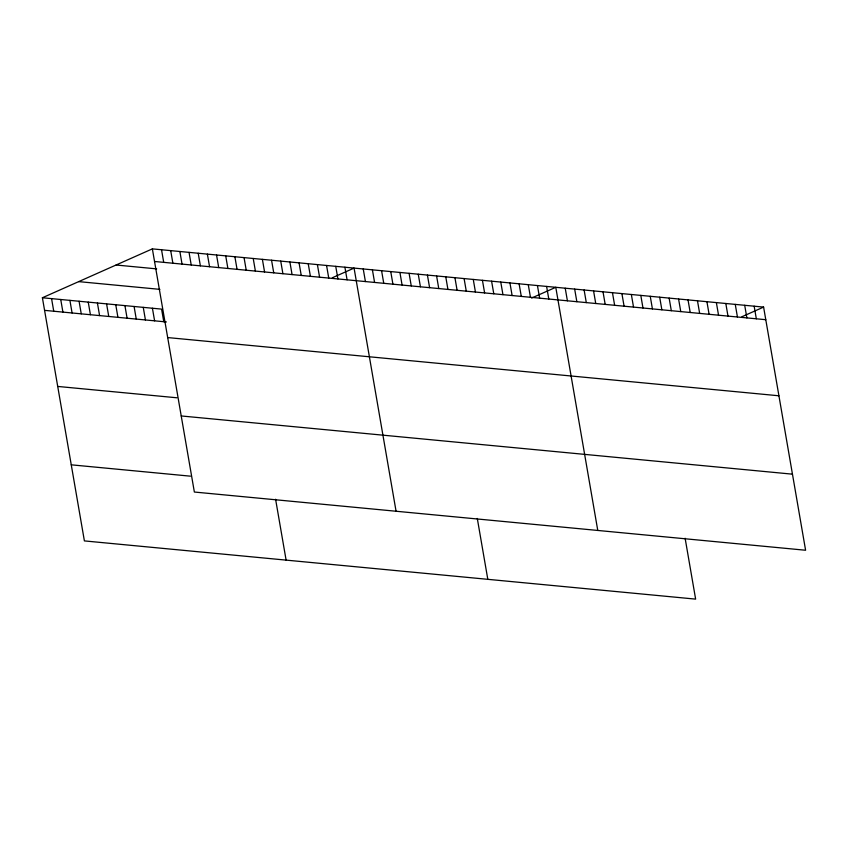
<?xml version="1.0" encoding="UTF-8"?>
<svg xmlns="http://www.w3.org/2000/svg" width="848" height="848" viewBox="0 0 848 848"><rect width="100%" height="100%" fill="white"/><g stroke="black" fill="none" stroke-linecap="round" stroke-linejoin="round"><path stroke-width="1.27" d="M685.12 538.257L695.636 599.123L84.397 540.907L42.4 297.754L152.364 248.877L763.603 307.093L805.6 550.246L194.362 492.031L152.364 248.877M332.299 277.773L354.072 268.095L396.069 511.249M531.59 298.051L555.779 287.302L597.776 530.456M741.83 316.77L763.603 307.093M154.537 261.481L765.776 319.696M116.081 265.011L156.679 268.88M78.684 281.621L159.89 289.359M42.4 297.754L161.586 309.107L163.77 321.71M44.573 310.357L166.388 321.954M167.681 337.568L778.92 395.783M57.717 386.434L176.914 397.786M181.228 415.955L792.456 474.17M71.253 464.821L190.45 476.173M754.158 306.202L756.331 318.806M744.703 305.301L746.887 317.905M735.258 304.4L737.442 317.004M725.814 303.499L727.987 316.103M716.369 302.598L718.542 315.202M706.925 301.697L709.098 314.301M697.48 300.796L699.653 313.4M688.025 299.895L690.208 312.499M678.58 299.005L680.764 311.598M669.136 298.104L671.309 310.707M659.691 297.203L661.864 309.806M650.246 296.302L652.419 308.905M640.802 295.401L642.975 308.004M631.347 294.5L633.53 307.103M621.902 293.599L624.086 306.202M612.457 292.698L614.641 305.301M603.013 291.807L605.186 304.4M593.568 290.906L595.741 303.51M584.124 290.005L586.297 302.609M574.668 289.104L576.852 301.708M565.224 288.203L567.407 300.807M546.61 286.433L548.794 299.037M537.441 285.553L539.625 298.157M528.272 284.684L530.456 297.288M519.103 283.815L521.287 296.418M509.934 282.935L512.118 295.539M500.765 282.066L502.949 294.669M491.596 281.197L493.78 293.79M482.438 280.317L484.611 292.92M473.269 279.448L475.442 292.051M464.1 278.568L466.273 291.171M454.931 277.699L457.104 290.302M445.762 276.83L447.935 289.433M436.593 275.95L438.766 288.553M477.297 518.457L487.812 579.322M427.424 275.081L429.597 287.684M418.255 274.201L420.428 286.804M409.086 273.332L411.259 285.935M399.917 272.462L402.09 285.066M390.748 271.583L392.921 284.186M381.579 270.713L383.752 283.317M372.41 269.844L374.583 282.437M363.241 268.964L365.414 281.568M344.903 267.215L347.086 279.819M335.734 266.346L337.917 278.95M326.565 265.477L328.748 278.08M317.396 264.597L319.579 277.201M308.227 263.728L310.41 276.331M299.058 262.859L301.241 275.452M289.889 261.979L292.072 274.582M280.73 261.11L282.903 273.713M271.561 260.23L273.734 272.833M262.392 259.361L264.565 271.964M253.223 258.492L255.396 271.095M244.054 257.612L246.227 270.215M234.885 256.743L237.058 269.346M275.589 499.249L286.105 560.115M225.716 255.863L227.889 268.466M216.547 254.994L218.72 267.597M207.378 254.124L209.551 266.728M198.209 253.245L200.382 265.848M189.04 252.375L191.213 264.979M179.871 251.506L182.044 264.099M170.702 250.626L172.875 263.23M161.533 249.757L163.706 262.361M152.417 308.227L154.601 320.83M143.259 307.358L145.432 319.961M134.09 306.488L136.263 319.092M124.921 305.609L127.094 318.212M115.752 304.739L117.925 317.343M106.583 303.86L108.756 316.463M97.414 302.99L99.587 315.594M88.245 302.121L90.418 314.725M79.076 301.241L81.249 313.845M69.907 300.372L72.08 312.976M60.738 299.503L62.911 312.096M51.569 298.623L53.742 311.227"/></g></svg>
